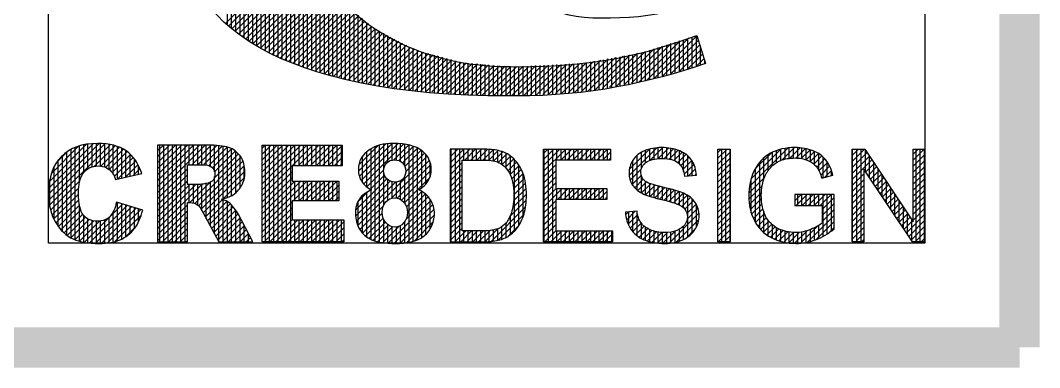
# Model space of a CAD drawing. Header units: millimetres. Extents: x 0 to 297, y 0 to 210.
# Drawn here: x 262.13 to 282.4, y 11.6 to 18.5 of the extents above; entities that cross this region are included whole.
import ezdxf

# ---------------------------------------------------------------- set-up
doc = ezdxf.new("R2010")
doc.units = ezdxf.units.MM
doc.header["$LTSCALE"] = 16.335
doc.layers.get('0').update_dxf_attribs({"linetype": 'CONTINUOUS'})

# ---------------------------------------------------------------- blocks, each defined once
blk = doc.blocks.new('CRE8_LOGO_BL0', base_point=(271.405, 22.752))
at = {"color": 7, "linetype": 'CONTINUOUS'}
for p, q in [((262.69, 14.074), (262.69, 31.431)), ((280.12, 31.431), (280.12, 14.074)), ((266.938, 16.019), (268.532, 16.019)), ((266.938, 14.097), (266.938, 16.019)), ((268.532, 16.019), (268.532, 15.609)), ((268.532, 16.019), (268.532, 15.609)), ((268.532, 16.019), (268.532, 15.609)), ((272.536, 14.097), (272.536, 15.939)), ((272.536, 15.939), (273.865, 15.939)), ((273.865, 15.939), (273.865, 15.723)), ((276.003, 14.097), (276.003, 15.939)), ((276.003, 15.939), (276.247, 15.939)), ((276.247, 15.939), (276.247, 14.097)), ((278.672, 14.097), (278.672, 15.939)), ((278.672, 15.939), (278.922, 15.939)), ((278.922, 15.939), (279.886, 14.494)), ((279.886, 14.494), (279.886, 15.939)), ((279.886, 15.939), (280.12, 15.939)), ((280.12, 15.939), (280.12, 14.097)), ((268.532, 15.609), (267.534, 15.609)), ((267.534, 15.609), (267.534, 15.305)), ((273.865, 15.723), (272.78, 15.723)), ((272.78, 15.723), (272.78, 15.157)), ((279.871, 14.097), (278.906, 15.543)), ((278.906, 15.543), (278.906, 14.097)), ((267.534, 15.305), (268.46, 15.305)), ((268.46, 15.305), (268.46, 14.912)), ((272.78, 15.157), (273.796, 15.157)), ((273.796, 15.157), (273.796, 14.94)), ((268.46, 14.912), (267.534, 14.912)), ((267.534, 14.912), (267.534, 14.532)), ((273.796, 14.94), (272.78, 14.94)), ((272.78, 14.94), (272.78, 14.314)), ((267.534, 14.532), (268.56, 14.532)), ((268.56, 14.532), (268.56, 14.097)), ((272.78, 14.314), (273.909, 14.314)), ((273.909, 14.314), (273.909, 14.097)), ((280.12, 14.074), (262.69, 14.074)), ((268.56, 14.097), (266.938, 14.097)), ((273.909, 14.097), (272.536, 14.097)), ((276.247, 14.097), (276.003, 14.097)), ((278.906, 14.097), (278.672, 14.097)), ((280.12, 14.097), (279.871, 14.097))]:
    blk.add_line(p, q, dxfattribs=at)
at = {"color": 5, "linetype": 'CONTINUOUS'}
for p, q in [((267.674, 17.61), (267.674, 23.522)), ((267.758, 17.577), (267.758, 23.563)), ((267.842, 17.544), (267.842, 23.604)), ((267.254, 17.777), (267.254, 23.316)), ((267.338, 17.744), (267.338, 23.357)), ((267.422, 17.71), (267.422, 23.398)), ((267.506, 17.677), (267.506, 23.439)), ((267.59, 17.644), (267.59, 23.481)), ((267.002, 17.902), (267.002, 23.153)), ((267.086, 17.851), (267.086, 23.212)), ((267.17, 17.81), (267.17, 23.271)), ((266.666, 18.107), (266.666, 22.918)), ((266.75, 18.056), (266.75, 22.977)), ((266.834, 18.005), (266.834, 23.036)), ((266.918, 17.954), (266.918, 23.094)), ((266.414, 18.27), (266.414, 22.72)), ((266.498, 18.21), (266.498, 22.801)), ((266.582, 18.159), (266.582, 22.86)), ((266.246, 18.427), (266.246, 22.551)), ((266.33, 18.348), (266.33, 22.636)), ((266.22, 18.452), (267.929, 20.161)), ((267.926, 17.51), (267.926, 20.166)), ((266.284, 18.397), (267.943, 20.056)), ((266.348, 18.342), (267.958, 19.952)), ((266.411, 18.287), (267.978, 19.853)), ((266.475, 18.232), (268.014, 19.771)), ((266.539, 18.177), (268.05, 19.688)), ((268.01, 17.478), (268.01, 19.783)), ((266.611, 18.13), (268.086, 19.605)), ((266.687, 18.088), (268.122, 19.522)), ((268.094, 17.458), (268.094, 19.58)), ((266.764, 18.045), (268.158, 19.439)), ((266.84, 18.003), (268.194, 19.357)), ((266.917, 17.96), (268.238, 19.282)), ((268.178, 17.438), (268.178, 19.377)), ((268.262, 17.417), (268.262, 19.257)), ((266.993, 17.918), (268.29, 19.215)), ((267.069, 17.875), (268.342, 19.148)), ((267.146, 17.833), (268.394, 19.081)), ((268.346, 17.397), (268.346, 19.143)), ((267.222, 17.79), (268.446, 19.014)), ((267.298, 17.748), (268.498, 18.948)), ((267.384, 17.714), (268.55, 18.881)), ((268.43, 17.377), (268.43, 19.029)), ((268.514, 17.357), (268.514, 18.915)), ((267.472, 17.684), (268.602, 18.814)), ((267.56, 17.653), (268.662, 18.755)), ((267.648, 17.622), (268.728, 18.702)), ((267.736, 17.591), (268.793, 18.649)), ((268.598, 17.336), (268.598, 18.82)), ((268.682, 17.316), (268.682, 18.747)), ((268.766, 17.296), (268.766, 18.674)), ((267.824, 17.56), (268.859, 18.596)), ((267.912, 17.529), (268.925, 18.542)), ((268, 17.498), (268.99, 18.489)), ((268.85, 17.275), (268.85, 18.601)), ((268.934, 17.255), (268.934, 18.528)), ((269.018, 17.235), (269.018, 18.455)), ((268.088, 17.468), (269.056, 18.436)), ((268.176, 17.437), (269.122, 18.383)), ((268.264, 17.406), (269.187, 18.329)), ((268.358, 17.381), (269.262, 18.285)), ((268.457, 17.362), (269.34, 18.245)), ((269.103, 17.215), (269.103, 18.386)), ((269.187, 17.203), (269.187, 18.338)), ((269.271, 17.192), (269.271, 18.291)), ((268.556, 17.342), (269.419, 18.205)), ((268.655, 17.322), (269.497, 18.164)), ((268.754, 17.302), (269.576, 18.124)), ((268.853, 17.282), (269.654, 18.083)), ((268.952, 17.262), (269.732, 18.043)), ((269.355, 17.182), (269.355, 18.243)), ((269.439, 17.172), (269.439, 18.195)), ((269.523, 17.162), (269.523, 18.147)), ((269.607, 17.151), (269.607, 18.1)), ((269.691, 17.141), (269.691, 18.052)), ((274.429, 17.273), (275.249, 18.093)), ((274.574, 17.299), (275.424, 18.149)), ((274.734, 17.34), (275.584, 18.19)), ((274.902, 17.39), (275.612, 18.1)), ((275.153, 17.466), (275.153, 18.062)), ((275.237, 17.491), (275.237, 18.088)), ((275.321, 17.515), (275.321, 18.114)), ((275.405, 17.539), (275.405, 18.14)), ((275.489, 17.563), (275.489, 18.166)), ((275.573, 17.588), (275.573, 18.196)), ((269.051, 17.242), (269.811, 18.003)), ((269.15, 17.223), (269.889, 17.962)), ((269.249, 17.203), (269.97, 17.924)), ((269.348, 17.183), (270.057, 17.892)), ((269.447, 17.163), (270.15, 17.867)), ((269.546, 17.143), (270.244, 17.841)), ((269.775, 17.131), (269.775, 18.006)), ((269.859, 17.121), (269.859, 17.972)), ((269.943, 17.11), (269.943, 17.939)), ((270.027, 17.1), (270.027, 17.905)), ((270.111, 17.09), (270.111, 17.871)), ((270.195, 17.08), (270.195, 17.848)), ((273.703, 17.141), (274.404, 17.843)), ((273.848, 17.168), (274.552, 17.872)), ((273.993, 17.194), (274.726, 17.927)), ((274.139, 17.22), (274.901, 17.982)), ((274.284, 17.247), (275.075, 18.038)), ((274.48, 17.276), (274.48, 17.855)), ((274.564, 17.297), (274.564, 17.881)), ((274.648, 17.321), (274.648, 17.907)), ((274.732, 17.345), (274.732, 17.933)), ((274.816, 17.37), (274.816, 17.959)), ((274.9, 17.394), (274.9, 17.985)), ((274.984, 17.418), (274.984, 18.011)), ((275.068, 17.442), (275.068, 18.036)), ((275.07, 17.439), (275.64, 18.009)), ((275.239, 17.489), (275.669, 17.919)), ((275.657, 17.612), (275.657, 17.957)), ((269.654, 17.133), (270.337, 17.816)), ((269.764, 17.124), (270.431, 17.791)), ((269.874, 17.115), (270.524, 17.765)), ((269.983, 17.105), (270.618, 17.74)), ((270.093, 17.096), (270.712, 17.715)), ((270.202, 17.087), (270.805, 17.689)), ((270.279, 17.07), (270.279, 17.827)), ((270.312, 17.077), (270.899, 17.664)), ((270.363, 17.059), (270.363, 17.805)), ((270.421, 17.068), (271.005, 17.651)), ((270.447, 17.049), (270.447, 17.784)), ((270.531, 17.041), (270.531, 17.762)), ((270.531, 17.059), (271.114, 17.642)), ((270.615, 17.038), (270.615, 17.74)), ((270.699, 17.036), (270.699, 17.719)), ((270.783, 17.033), (270.783, 17.697)), ((270.867, 17.03), (270.867, 17.676)), ((270.951, 17.027), (270.951, 17.654)), ((271.035, 17.024), (271.035, 17.645)), ((271.119, 17.021), (271.119, 17.638)), ((272.646, 17.035), (273.253, 17.642)), ((272.772, 17.042), (273.383, 17.653)), ((272.899, 17.05), (273.527, 17.679)), ((273.025, 17.057), (273.674, 17.706)), ((273.136, 17.061), (273.136, 17.637)), ((273.151, 17.065), (273.82, 17.733)), ((273.22, 17.065), (273.22, 17.641)), ((273.277, 17.072), (273.966, 17.761)), ((273.304, 17.073), (273.304, 17.646)), ((273.388, 17.087), (273.388, 17.656)), ((273.413, 17.089), (274.112, 17.788)), ((273.472, 17.102), (273.472, 17.671)), ((273.556, 17.116), (273.556, 17.686)), ((273.558, 17.115), (274.258, 17.815)), ((273.64, 17.131), (273.64, 17.701)), ((273.724, 17.145), (273.724, 17.716)), ((273.808, 17.16), (273.808, 17.731)), ((273.892, 17.174), (273.892, 17.746)), ((273.976, 17.189), (273.976, 17.761)), ((274.06, 17.203), (274.06, 17.775)), ((274.144, 17.218), (274.144, 17.79)), ((274.228, 17.232), (274.228, 17.805)), ((274.312, 17.247), (274.312, 17.82)), ((274.396, 17.262), (274.396, 17.835)), ((275.407, 17.538), (275.697, 17.828)), ((275.575, 17.587), (275.726, 17.738)), ((275.741, 17.636), (275.741, 17.689)), ((275.743, 17.637), (275.754, 17.647)), ((270.64, 17.05), (271.223, 17.632)), ((270.75, 17.04), (271.333, 17.623)), ((270.86, 17.031), (271.442, 17.614)), ((270.969, 17.022), (271.552, 17.604)), ((271.079, 17.013), (271.661, 17.595)), ((271.193, 17.008), (271.77, 17.585)), ((271.203, 17.018), (271.203, 17.632)), ((271.287, 17.016), (271.287, 17.625)), ((271.31, 17.006), (271.882, 17.578)), ((271.371, 17.013), (271.371, 17.618)), ((271.427, 17.004), (272.001, 17.578)), ((271.455, 17.01), (271.455, 17.611)), ((271.539, 17.007), (271.539, 17.604)), ((271.543, 17.002), (272.123, 17.581)), ((271.623, 17.004), (271.623, 17.597)), ((271.66, 17), (272.245, 17.584)), ((271.707, 17.001), (271.707, 17.59)), ((271.777, 16.998), (272.367, 17.588)), ((271.791, 16.998), (271.791, 17.583)), ((271.875, 16.996), (271.875, 17.578)), ((271.895, 16.996), (272.489, 17.591)), ((271.959, 16.996), (271.959, 17.577)), ((272.015, 16.998), (272.611, 17.594)), ((272.043, 16.999), (272.043, 17.581)), ((272.128, 17.004), (272.128, 17.585)), ((272.141, 17.005), (272.733, 17.597)), ((272.212, 17.009), (272.212, 17.589)), ((272.267, 17.013), (272.863, 17.608)), ((272.296, 17.013), (272.296, 17.594)), ((272.38, 17.018), (272.38, 17.598)), ((272.393, 17.02), (272.993, 17.62)), ((272.464, 17.023), (272.464, 17.602)), ((272.52, 17.027), (273.123, 17.631)), ((272.548, 17.028), (272.548, 17.607)), ((272.632, 17.032), (272.632, 17.611)), ((272.716, 17.037), (272.716, 17.615)), ((272.8, 17.042), (272.8, 17.62)), ((272.884, 17.047), (272.884, 17.624)), ((272.968, 17.051), (272.968, 17.628)), ((273.052, 17.056), (273.052, 17.633)), ((262.691, 15.042), (263.699, 16.05)), ((262.696, 15.166), (263.578, 16.048)), ((262.697, 14.929), (263.811, 16.043)), ((262.709, 15.297), (263.448, 16.036)), ((262.711, 14.825), (263.915, 16.028)), ((263.389, 15.468), (263.389, 16.024)), ((263.473, 15.548), (263.473, 16.038)), ((263.557, 15.588), (263.557, 16.046)), ((263.641, 15.603), (263.641, 16.051)), ((263.725, 15.602), (263.725, 16.049)), ((263.809, 15.583), (263.809, 16.043)), ((263.893, 15.535), (263.893, 16.033)), ((263.977, 15.439), (263.977, 16.016)), ((264.859, 15.071), (265.808, 16.019)), ((264.859, 15.19), (265.689, 16.019)), ((264.859, 15.308), (265.57, 16.019)), ((264.859, 15.427), (265.451, 16.019)), ((264.859, 15.546), (265.332, 16.019)), ((264.859, 15.665), (265.213, 16.019)), ((264.859, 15.784), (265.095, 16.019)), ((264.859, 15.903), (264.976, 16.019)), ((264.901, 14.097), (264.901, 16.019)), ((264.985, 14.097), (264.985, 16.019)), ((265.069, 14.097), (265.069, 16.019)), ((265.153, 14.097), (265.153, 16.019)), ((265.237, 14.097), (265.237, 16.019)), ((265.321, 14.097), (265.321, 16.019)), ((265.405, 14.097), (265.405, 16.019)), ((265.489, 15.631), (265.489, 16.019)), ((265.538, 15.631), (265.925, 16.018)), ((265.573, 15.631), (265.573, 16.019)), ((265.657, 15.631), (265.657, 16.019)), ((265.741, 15.63), (265.741, 16.019)), ((265.825, 15.623), (265.825, 16.019)), ((265.909, 15.599), (265.909, 16.018)), ((265.993, 15.488), (265.993, 16.015)), ((266.938, 15.129), (267.828, 16.019)), ((266.938, 15.248), (267.709, 16.019)), ((266.938, 15.367), (267.59, 16.019)), ((266.938, 15.486), (267.471, 16.019)), ((266.938, 15.605), (267.352, 16.019)), ((266.938, 15.724), (267.234, 16.019)), ((266.938, 15.842), (267.115, 16.019)), ((266.938, 15.961), (266.996, 16.019)), ((267.002, 14.097), (267.002, 16.019)), ((267.086, 14.097), (267.086, 16.019)), ((267.17, 14.097), (267.17, 16.019)), ((267.254, 14.097), (267.254, 16.019)), ((267.338, 14.097), (267.338, 16.019)), ((267.422, 14.097), (267.422, 16.019)), ((267.506, 14.097), (267.506, 16.019)), ((267.536, 15.609), (267.947, 16.019)), ((267.59, 15.609), (267.59, 16.019)), ((267.655, 15.609), (268.065, 16.019)), ((267.674, 15.609), (267.674, 16.019)), ((267.758, 15.609), (267.758, 16.019)), ((267.773, 15.609), (268.184, 16.019)), ((267.842, 15.609), (267.842, 16.019)), ((267.892, 15.609), (268.303, 16.019)), ((267.926, 15.609), (267.926, 16.019)), ((268.01, 15.609), (268.01, 16.019)), ((268.011, 15.609), (268.422, 16.019)), ((268.094, 15.609), (268.094, 16.019)), ((268.178, 15.609), (268.178, 16.019)), ((268.262, 15.609), (268.262, 16.019)), ((268.346, 15.609), (268.346, 16.019)), ((268.43, 15.609), (268.43, 16.019)), ((268.514, 15.609), (268.514, 16.019)), ((268.855, 15.502), (269.393, 16.04)), ((268.874, 15.402), (269.523, 16.051)), ((268.908, 15.317), (269.639, 16.048)), ((268.959, 15.249), (269.749, 16.039)), ((269.271, 14.094), (269.271, 16.018)), ((269.355, 15.519), (269.355, 16.035)), ((269.439, 15.686), (269.439, 16.047)), ((269.523, 15.721), (269.523, 16.051)), ((269.554, 15.725), (269.849, 16.02)), ((269.607, 15.724), (269.607, 16.05)), ((269.691, 15.696), (269.691, 16.044)), ((269.775, 15.599), (269.775, 16.035)), ((269.859, 14.091), (269.859, 16.019)), ((262.744, 15.451), (263.295, 16.003)), ((262.848, 15.674), (263.071, 15.897)), ((262.968, 14.307), (262.968, 15.818)), ((263.052, 14.234), (263.052, 15.886)), ((263.137, 14.18), (263.137, 15.936)), ((263.221, 14.141), (263.221, 15.974)), ((263.305, 15.273), (263.305, 16.004)), ((263.604, 15.599), (264.013, 16.007)), ((263.727, 15.602), (264.101, 15.976)), ((263.821, 15.578), (264.18, 15.937)), ((263.895, 15.533), (264.253, 15.89)), ((263.955, 15.474), (264.317, 15.836)), ((264.061, 15.347), (264.061, 15.99)), ((264.145, 15.366), (264.145, 15.957)), ((264.229, 15.384), (264.229, 15.909)), ((264.313, 15.403), (264.313, 15.839)), ((265.657, 15.631), (266.036, 16.01)), ((265.774, 15.629), (266.144, 16)), ((265.876, 15.612), (266.242, 15.978)), ((265.951, 15.569), (266.328, 15.946)), ((265.984, 15.363), (266.466, 15.846)), ((265.993, 15.491), (266.402, 15.901)), ((266.077, 14.098), (266.077, 16.007)), ((266.162, 14.955), (266.162, 15.997)), ((266.246, 14.979), (266.246, 15.978)), ((266.33, 15.017), (266.33, 15.946)), ((266.414, 15.078), (266.414, 15.896)), ((268.13, 15.609), (268.532, 16.011)), ((268.249, 15.609), (268.532, 15.892)), ((268.862, 15.627), (269.242, 16.008)), ((269.018, 15.193), (269.018, 15.887)), ((269.103, 15.136), (269.103, 15.947)), ((269.187, 14.115), (269.187, 15.99)), ((269.659, 15.711), (269.943, 15.995)), ((269.731, 15.665), (270.028, 15.962)), ((269.777, 15.592), (270.101, 15.916)), ((269.792, 15.488), (270.164, 15.86)), ((269.943, 14.109), (269.943, 15.996)), ((270.027, 14.139), (270.027, 15.962)), ((270.111, 15.172), (270.111, 15.91)), ((270.195, 15.252), (270.195, 15.828)), ((270.675, 15.548), (271.066, 15.939)), ((270.675, 15.667), (270.947, 15.939)), ((270.675, 15.786), (270.828, 15.939)), ((270.675, 15.904), (270.709, 15.939)), ((270.699, 14.097), (270.699, 15.939)), ((270.783, 14.097), (270.783, 15.939)), ((270.867, 14.097), (270.867, 15.939)), ((270.951, 15.723), (270.951, 15.939)), ((270.968, 15.723), (271.184, 15.939)), ((271.035, 15.723), (271.035, 15.939)), ((271.087, 15.723), (271.303, 15.939)), ((271.119, 15.723), (271.119, 15.939)), ((271.203, 15.723), (271.203, 15.939)), ((271.206, 15.723), (271.418, 15.935)), ((271.287, 15.723), (271.287, 15.939)), ((271.324, 15.722), (271.53, 15.928)), ((271.371, 15.72), (271.371, 15.937)), ((271.438, 15.717), (271.633, 15.912)), ((271.455, 15.716), (271.455, 15.933)), ((271.539, 15.705), (271.539, 15.927)), ((271.544, 15.705), (271.724, 15.884)), ((271.623, 15.682), (271.623, 15.914)), ((271.635, 15.676), (271.806, 15.848)), ((271.707, 15.634), (271.707, 15.891)), ((271.791, 15.555), (271.791, 15.854)), ((272.536, 15.499), (272.976, 15.939)), ((272.536, 15.617), (272.857, 15.939)), ((272.536, 15.736), (272.738, 15.939)), ((272.536, 15.855), (272.619, 15.939)), ((272.548, 14.097), (272.548, 15.939)), ((272.632, 14.097), (272.632, 15.939)), ((272.716, 14.097), (272.716, 15.939)), ((272.8, 15.723), (272.8, 15.939)), ((272.878, 15.723), (273.095, 15.939)), ((272.884, 15.723), (272.884, 15.939)), ((272.968, 15.723), (272.968, 15.939)), ((272.997, 15.723), (273.214, 15.939)), ((273.052, 15.723), (273.052, 15.939)), ((273.116, 15.723), (273.332, 15.939)), ((273.136, 15.723), (273.136, 15.939)), ((273.22, 15.723), (273.22, 15.939)), ((273.235, 15.723), (273.451, 15.939)), ((273.304, 15.723), (273.304, 15.939)), ((273.354, 15.723), (273.57, 15.939)), ((273.388, 15.723), (273.388, 15.939)), ((273.472, 15.723), (273.472, 15.939)), ((273.473, 15.723), (273.689, 15.939)), ((273.556, 15.723), (273.556, 15.939)), ((273.591, 15.723), (273.808, 15.939)), ((273.64, 15.723), (273.64, 15.939)), ((273.71, 15.723), (273.865, 15.878)), ((273.724, 15.723), (273.724, 15.939)), ((273.808, 15.723), (273.808, 15.939)), ((274.238, 15.418), (274.785, 15.965)), ((274.243, 15.543), (274.639, 15.939)), ((274.351, 15.769), (274.401, 15.819)), ((274.396, 15.129), (274.396, 15.815)), ((274.48, 15.55), (274.48, 15.874)), ((274.564, 15.669), (274.564, 15.915)), ((274.648, 15.717), (274.648, 15.942)), ((274.658, 15.72), (274.908, 15.97)), ((274.732, 15.74), (274.732, 15.957)), ((274.807, 15.75), (275.019, 15.961)), ((274.816, 15.752), (274.816, 15.968)), ((274.9, 15.755), (274.9, 15.97)), ((274.93, 15.754), (275.121, 15.945)), ((274.984, 15.749), (274.984, 15.966)), ((275.036, 15.741), (275.211, 15.916)), ((275.068, 15.735), (275.068, 15.953)), ((275.128, 15.714), (275.293, 15.879)), ((275.153, 15.704), (275.153, 15.936)), ((275.204, 15.671), (275.366, 15.833)), ((275.237, 15.644), (275.237, 15.908)), ((275.321, 15.494), (275.321, 15.864)), ((276.003, 15.757), (276.184, 15.939)), ((276.003, 15.876), (276.066, 15.939)), ((276.003, 15.638), (276.247, 15.882)), ((276.077, 14.097), (276.077, 15.939)), ((276.161, 14.097), (276.161, 15.939)), ((276.245, 14.097), (276.245, 15.939)), ((276.629, 15.195), (277.394, 15.96)), ((276.664, 15.349), (277.248, 15.933)), ((276.748, 15.552), (277.058, 15.862)), ((277.001, 15.513), (277.001, 15.827)), ((277.085, 15.609), (277.085, 15.874)), ((277.169, 15.671), (277.169, 15.911)), ((277.253, 15.715), (277.253, 15.935)), ((277.274, 15.721), (277.523, 15.97)), ((277.337, 15.741), (277.337, 15.953)), ((277.421, 15.755), (277.421, 15.964)), ((277.427, 15.755), (277.637, 15.966)), ((277.505, 15.763), (277.505, 15.97)), ((277.554, 15.763), (277.741, 15.95)), ((277.589, 15.761), (277.589, 15.968)), ((277.661, 15.751), (277.835, 15.925)), ((277.673, 15.75), (277.673, 15.961)), ((277.754, 15.726), (277.922, 15.894)), ((277.757, 15.725), (277.757, 15.947)), ((277.837, 15.691), (278, 15.853)), ((277.841, 15.688), (277.841, 15.923)), ((277.925, 15.627), (277.925, 15.892)), ((278.009, 15.513), (278.009, 15.847)), ((278.672, 15.694), (278.918, 15.939)), ((278.672, 15.812), (278.799, 15.939)), ((278.672, 15.931), (278.68, 15.939)), ((278.672, 15.575), (278.968, 15.87)), ((278.682, 14.097), (278.682, 15.939)), ((278.766, 14.097), (278.766, 15.939)), ((278.85, 14.097), (278.85, 15.939)), ((278.934, 15.501), (278.934, 15.921)), ((279.886, 15.719), (280.106, 15.939)), ((279.886, 15.838), (279.987, 15.939)), ((279.886, 15.6), (280.12, 15.835)), ((279.942, 14.097), (279.942, 15.939)), ((280.026, 14.097), (280.026, 15.939)), ((280.11, 14.097), (280.11, 15.939)), ((262.884, 14.404), (262.884, 15.726)), ((263.998, 15.398), (264.373, 15.773)), ((264.067, 15.348), (264.424, 15.705)), ((264.22, 15.382), (264.468, 15.63)), ((264.397, 15.421), (264.397, 15.744)), ((264.481, 15.44), (264.481, 15.609)), ((265.597, 14.859), (266.517, 15.778)), ((265.671, 14.813), (266.557, 15.7)), ((266.498, 15.166), (266.498, 15.807)), ((266.582, 15.364), (266.582, 15.616)), ((268.368, 15.609), (268.532, 15.773)), ((268.486, 15.609), (268.532, 15.654)), ((268.843, 14.42), (270.219, 15.797)), ((268.934, 15.275), (268.934, 15.797)), ((269.501, 14.959), (270.263, 15.722)), ((269.625, 14.965), (270.292, 15.632)), ((270.279, 15.403), (270.279, 15.676)), ((270.675, 15.429), (270.919, 15.674)), ((271.71, 15.632), (271.877, 15.8)), ((271.772, 15.576), (271.942, 15.746)), ((271.826, 15.511), (271.999, 15.684)), ((271.869, 15.435), (272.047, 15.613)), ((271.875, 15.423), (271.875, 15.801)), ((271.959, 14.316), (271.959, 15.728)), ((272.043, 14.426), (272.043, 15.62)), ((272.536, 15.38), (272.78, 15.625)), ((273.829, 15.723), (273.865, 15.759)), ((274.312, 15.217), (274.312, 15.72)), ((275.264, 15.612), (275.429, 15.778)), ((275.307, 15.537), (275.483, 15.712)), ((275.334, 15.445), (275.524, 15.635)), ((275.405, 15.408), (275.405, 15.802)), ((275.489, 15.414), (275.489, 15.702)), ((276.003, 15.519), (276.247, 15.763)), ((276.003, 15.4), (276.247, 15.645)), ((276.833, 14.361), (276.833, 15.677)), ((276.917, 15.34), (276.917, 15.764)), ((277.909, 15.643), (278.07, 15.805)), ((277.967, 15.583), (278.13, 15.745)), ((278.012, 15.509), (278.18, 15.677)), ((278.094, 15.371), (278.094, 15.783)), ((278.178, 15.394), (278.178, 15.681)), ((278.672, 15.456), (279.015, 15.799)), ((278.672, 15.337), (279.063, 15.728)), ((278.942, 15.488), (279.111, 15.657)), ((279.018, 15.375), (279.018, 15.796)), ((279.102, 15.249), (279.102, 15.67)), ((279.886, 15.482), (280.12, 15.716)), ((262.8, 14.542), (262.8, 15.593)), ((264.372, 15.416), (264.506, 15.55)), ((264.525, 15.449), (264.54, 15.465)), ((264.859, 14.952), (265.455, 15.548)), ((264.859, 14.833), (265.455, 15.429)), ((265.723, 14.746), (266.582, 15.605)), ((265.767, 14.672), (266.594, 15.499)), ((266.938, 15.011), (267.534, 15.607)), ((266.938, 14.892), (267.534, 15.488)), ((269.02, 15.192), (269.355, 15.527)), ((269.09, 15.143), (269.369, 15.421)), ((269.355, 14.825), (269.355, 15.492)), ((269.707, 14.928), (270.301, 15.522)), ((269.775, 14.861), (269.775, 15.408)), ((270.675, 15.31), (270.919, 15.555)), ((270.675, 15.191), (270.919, 15.436)), ((271.902, 15.349), (272.09, 15.537)), ((271.925, 15.253), (272.126, 15.454)), ((272.128, 14.602), (272.128, 15.449)), ((272.536, 15.261), (272.78, 15.506)), ((274.258, 15.32), (274.478, 15.539)), ((274.296, 15.239), (274.476, 15.419)), ((274.48, 15.071), (274.48, 15.406)), ((275.417, 15.409), (275.554, 15.546)), ((275.545, 15.418), (275.571, 15.444)), ((275.573, 15.42), (275.573, 15.429)), ((276.003, 15.282), (276.247, 15.526)), ((276.003, 15.163), (276.247, 15.407)), ((276.749, 14.483), (276.749, 15.553)), ((278.046, 15.424), (278.223, 15.601)), ((278.119, 15.378), (278.259, 15.518)), ((278.262, 15.418), (278.262, 15.511)), ((278.284, 15.424), (278.287, 15.427)), ((278.672, 15.218), (278.906, 15.452)), ((278.99, 15.417), (279.158, 15.585)), ((279.037, 15.346), (279.206, 15.514)), ((279.085, 15.274), (279.253, 15.443)), ((279.186, 15.123), (279.186, 15.544)), ((279.27, 14.998), (279.27, 15.418)), ((279.886, 15.363), (280.12, 15.597)), ((279.886, 15.244), (280.12, 15.478)), ((262.716, 14.796), (262.716, 15.336)), ((262.731, 14.725), (263.314, 15.308)), ((264.859, 14.714), (265.455, 15.31)), ((264.859, 14.358), (265.744, 15.243)), ((264.859, 14.477), (265.622, 15.24)), ((264.859, 14.595), (265.503, 15.24)), ((265.489, 14.877), (265.489, 15.24)), ((265.497, 14.877), (265.895, 15.275)), ((265.573, 14.867), (265.573, 15.24)), ((265.657, 14.828), (265.657, 15.24)), ((265.741, 14.716), (265.741, 15.242)), ((265.825, 14.564), (265.825, 15.258)), ((265.909, 14.409), (265.909, 15.282)), ((265.993, 14.254), (265.993, 15.394)), ((266.171, 14.957), (266.581, 15.367)), ((266.938, 14.773), (267.534, 15.369)), ((266.938, 14.416), (267.827, 15.305)), ((266.938, 14.535), (267.708, 15.305)), ((266.938, 14.654), (267.589, 15.305)), ((267.553, 14.912), (267.945, 15.305)), ((267.59, 14.912), (267.59, 15.305)), ((267.671, 14.912), (268.064, 15.305)), ((267.674, 14.912), (267.674, 15.305)), ((267.758, 14.912), (267.758, 15.305)), ((267.79, 14.912), (268.183, 15.305)), ((267.842, 14.912), (267.842, 15.305)), ((267.909, 14.912), (268.302, 15.305)), ((267.926, 14.912), (267.926, 15.305)), ((268.01, 14.912), (268.01, 15.305)), ((268.028, 14.912), (268.421, 15.305)), ((268.094, 14.912), (268.094, 15.305)), ((268.147, 14.912), (268.46, 15.226)), ((268.178, 14.912), (268.178, 15.305)), ((268.262, 14.912), (268.262, 15.305)), ((268.346, 14.912), (268.346, 15.305)), ((268.43, 14.912), (268.43, 15.305)), ((268.796, 14.611), (269.487, 15.302)), ((268.798, 14.732), (269.415, 15.349)), ((268.814, 14.51), (269.589, 15.285)), ((269.439, 14.926), (269.439, 15.328)), ((269.523, 14.964), (269.523, 15.292)), ((269.607, 14.968), (269.607, 15.287)), ((269.691, 14.939), (269.691, 15.313)), ((269.768, 14.87), (270.267, 15.369)), ((270.675, 15.073), (270.919, 15.317)), ((271.939, 15.148), (272.153, 15.362)), ((271.944, 15.034), (272.174, 15.264)), ((272.536, 15.142), (272.78, 15.387)), ((272.536, 15.023), (272.78, 15.268)), ((274.348, 15.172), (274.518, 15.342)), ((274.412, 15.117), (274.583, 15.288)), ((274.483, 15.069), (274.666, 15.252)), ((274.564, 15.032), (274.564, 15.299)), ((274.565, 15.032), (274.756, 15.224)), ((274.648, 15.003), (274.648, 15.259)), ((274.732, 14.978), (274.732, 15.231)), ((274.816, 14.955), (274.816, 15.207)), ((276.003, 15.044), (276.247, 15.288)), ((276.616, 15.063), (276.929, 15.376)), ((276.616, 14.945), (276.884, 15.212)), ((276.665, 14.673), (276.665, 15.353)), ((278.672, 15.099), (278.906, 15.333)), ((278.672, 14.981), (278.906, 15.214)), ((279.133, 15.203), (279.301, 15.371)), ((279.18, 15.132), (279.348, 15.3)), ((279.228, 15.061), (279.396, 15.229)), ((279.354, 14.872), (279.354, 15.292)), ((279.886, 15.125), (280.12, 15.359)), ((279.886, 15.006), (280.12, 15.24)), ((262.76, 14.635), (263.293, 15.168)), ((262.796, 14.552), (263.287, 15.044)), ((266.408, 15.075), (266.494, 15.161)), ((268.266, 14.912), (268.46, 15.107)), ((268.847, 14.899), (269.042, 15.094)), ((268.934, 14.272), (268.934, 15.02)), ((269.018, 14.196), (269.018, 15.082)), ((269.103, 14.146), (269.103, 15.124)), ((269.81, 14.793), (270.114, 15.097)), ((269.828, 14.692), (270.183, 15.047)), ((270.111, 14.183), (270.111, 15.098)), ((270.195, 14.248), (270.195, 15.037)), ((270.675, 14.954), (270.919, 15.198)), ((270.675, 14.835), (270.919, 15.08)), ((271.919, 14.772), (272.194, 15.047)), ((271.938, 14.91), (272.189, 15.16)), ((272.536, 14.786), (272.907, 15.157)), ((272.536, 14.904), (272.788, 15.157)), ((272.8, 14.94), (272.8, 15.157)), ((272.809, 14.94), (273.025, 15.157)), ((272.884, 14.94), (272.884, 15.157)), ((272.928, 14.94), (273.144, 15.157)), ((272.968, 14.94), (272.968, 15.157)), ((273.047, 14.94), (273.263, 15.157)), ((273.052, 14.94), (273.052, 15.157)), ((273.136, 14.94), (273.136, 15.157)), ((273.166, 14.94), (273.382, 15.157)), ((273.22, 14.94), (273.22, 15.157)), ((273.285, 14.94), (273.501, 15.157)), ((273.304, 14.94), (273.304, 15.157)), ((273.388, 14.94), (273.388, 15.157)), ((273.403, 14.94), (273.62, 15.157)), ((273.472, 14.94), (273.472, 15.157)), ((273.522, 14.94), (273.738, 15.157)), ((273.556, 14.94), (273.556, 15.157)), ((273.64, 14.94), (273.64, 15.157)), ((273.641, 14.94), (273.796, 15.095)), ((273.724, 14.94), (273.724, 15.157)), ((274.653, 15.002), (274.85, 15.199)), ((274.745, 14.974), (274.945, 15.175)), ((274.838, 14.949), (275.04, 15.151)), ((274.9, 14.934), (274.9, 15.185)), ((274.933, 14.925), (275.134, 15.126)), ((274.984, 14.912), (274.984, 15.166)), ((275.028, 14.901), (275.226, 15.099)), ((275.068, 14.89), (275.068, 15.143)), ((275.12, 14.874), (275.313, 15.067)), ((275.153, 14.864), (275.153, 15.121)), ((275.208, 14.844), (275.39, 15.026)), ((275.237, 14.829), (275.237, 15.095)), ((275.321, 14.77), (275.321, 15.063)), ((275.405, 14.197), (275.405, 15.017)), ((276.003, 14.925), (276.247, 15.169)), ((276.003, 14.806), (276.247, 15.05)), ((276.628, 14.838), (276.867, 15.076)), ((277.535, 14.913), (277.659, 15.037)), ((277.535, 15.032), (277.54, 15.037)), ((277.561, 14.82), (277.778, 15.037)), ((277.589, 14.82), (277.589, 15.037)), ((277.673, 14.82), (277.673, 15.037)), ((277.68, 14.82), (277.896, 15.037)), ((277.757, 14.82), (277.757, 15.037)), ((277.799, 14.82), (278.015, 15.037)), ((277.841, 14.82), (277.841, 15.037)), ((277.918, 14.82), (278.134, 15.037)), ((277.925, 14.82), (277.925, 15.037)), ((278.009, 14.82), (278.009, 15.037)), ((278.037, 14.82), (278.253, 15.037)), ((278.094, 14.207), (278.094, 15.037)), ((278.178, 14.259), (278.178, 15.037)), ((278.262, 14.314), (278.262, 15.037)), ((278.672, 14.862), (278.906, 15.095)), ((279.275, 14.989), (279.444, 15.158)), ((279.323, 14.918), (279.491, 15.086)), ((279.37, 14.847), (279.539, 15.015)), ((279.438, 14.746), (279.438, 15.166)), ((279.522, 14.62), (279.522, 15.04)), ((279.886, 14.887), (280.12, 15.122)), ((279.886, 14.769), (280.12, 15.003)), ((262.836, 14.474), (263.292, 14.93)), ((262.885, 14.404), (263.307, 14.826)), ((263.305, 14.11), (263.305, 14.842)), ((263.403, 14.09), (264.161, 14.848)), ((263.507, 14.076), (264.252, 14.82)), ((264.029, 14.835), (264.07, 14.876)), ((264.061, 14.12), (264.061, 14.878)), ((264.145, 14.155), (264.145, 14.853)), ((264.229, 14.202), (264.229, 14.827)), ((264.313, 14.269), (264.313, 14.802)), ((264.859, 14.239), (265.455, 14.835)), ((265.809, 14.595), (266.151, 14.937)), ((265.851, 14.518), (266.234, 14.9)), ((265.892, 14.44), (266.305, 14.853)), ((266.162, 14.097), (266.162, 14.933)), ((266.246, 14.097), (266.246, 14.895)), ((266.33, 14.097), (266.33, 14.829)), ((266.938, 14.298), (267.534, 14.894)), ((268.384, 14.912), (268.46, 14.988)), ((268.85, 14.404), (268.85, 14.907)), ((268.883, 14.341), (269.347, 14.806)), ((269.445, 14.072), (270.294, 14.921)), ((269.558, 14.066), (270.333, 14.841)), ((269.8, 14.546), (270.243, 14.989)), ((270.279, 14.355), (270.279, 14.944)), ((270.675, 14.716), (270.919, 14.961)), ((270.675, 14.597), (270.919, 14.842)), ((271.865, 14.6), (272.189, 14.923)), ((272.536, 14.667), (272.78, 14.912)), ((273.76, 14.94), (273.796, 14.976)), ((275.284, 14.801), (275.459, 14.976)), ((275.346, 14.744), (275.519, 14.917)), ((275.384, 14.663), (275.568, 14.848)), ((275.489, 14.27), (275.489, 14.952)), ((275.573, 14.394), (275.573, 14.84)), ((276.003, 14.687), (276.247, 14.932)), ((276.003, 14.569), (276.247, 14.813)), ((276.648, 14.739), (276.868, 14.959)), ((276.673, 14.645), (276.877, 14.849)), ((278.077, 14.742), (278.315, 14.98)), ((278.077, 14.623), (278.315, 14.861)), ((278.672, 14.743), (278.906, 14.977)), ((278.672, 14.624), (278.906, 14.858)), ((279.418, 14.776), (279.586, 14.944)), ((279.466, 14.704), (279.634, 14.873)), ((279.513, 14.633), (279.681, 14.801)), ((279.606, 14.494), (279.606, 14.914)), ((279.886, 14.65), (280.12, 14.884)), ((262.94, 14.34), (263.332, 14.732)), ((262.998, 14.279), (263.37, 14.651)), ((263.389, 14.093), (263.389, 14.624)), ((263.618, 14.068), (264.343, 14.793)), ((263.736, 14.067), (264.435, 14.765)), ((263.864, 14.076), (264.526, 14.738)), ((263.977, 14.095), (263.977, 14.698)), ((264.01, 14.103), (264.532, 14.625)), ((264.397, 14.361), (264.397, 14.777)), ((264.481, 14.502), (264.481, 14.751)), ((264.859, 14.12), (265.455, 14.716)), ((264.955, 14.097), (265.455, 14.597)), ((265.934, 14.363), (266.362, 14.792)), ((265.976, 14.286), (266.414, 14.724)), ((266.018, 14.209), (266.461, 14.653)), ((266.414, 14.097), (266.414, 14.727)), ((266.938, 14.179), (267.534, 14.775)), ((266.975, 14.097), (267.534, 14.656)), ((268.934, 14.273), (269.326, 14.666)), ((269.68, 14.069), (270.357, 14.746)), ((269.814, 14.084), (270.364, 14.634)), ((270.363, 14.613), (270.363, 14.692)), ((270.675, 14.478), (270.919, 14.723)), ((270.675, 14.36), (270.919, 14.604)), ((271.49, 14.105), (272.176, 14.792)), ((271.632, 14.129), (272.139, 14.636)), ((271.875, 14.239), (271.875, 14.627)), ((272.536, 14.548), (272.78, 14.793)), ((272.536, 14.429), (272.78, 14.674)), ((274.171, 14.638), (274.227, 14.695)), ((274.189, 14.537), (274.357, 14.706)), ((274.219, 14.448), (274.408, 14.638)), ((274.228, 14.429), (274.228, 14.695)), ((274.312, 14.3), (274.312, 14.702)), ((274.396, 14.219), (274.396, 14.699)), ((275.03, 14.071), (275.625, 14.666)), ((275.39, 14.551), (275.604, 14.765)), ((276.003, 14.45), (276.247, 14.694)), ((276.707, 14.56), (276.898, 14.752)), ((276.749, 14.483), (276.929, 14.663)), ((276.917, 14.282), (276.917, 14.691)), ((277.786, 14.094), (278.315, 14.623)), ((278.077, 14.504), (278.315, 14.742)), ((278.672, 14.505), (278.906, 14.739)), ((278.672, 14.386), (278.906, 14.62)), ((279.561, 14.562), (279.729, 14.73)), ((279.608, 14.491), (279.776, 14.659)), ((279.69, 14.368), (279.69, 14.788)), ((279.751, 14.277), (280.12, 14.646)), ((279.774, 14.242), (279.774, 14.662)), ((279.886, 14.531), (280.12, 14.765)), ((263.063, 14.225), (263.426, 14.589)), ((263.136, 14.18), (263.499, 14.543)), ((263.217, 14.142), (263.592, 14.517)), ((263.304, 14.11), (263.709, 14.515)), ((263.473, 14.078), (263.473, 14.557)), ((263.557, 14.072), (263.557, 14.524)), ((263.641, 14.065), (263.641, 14.511)), ((263.725, 14.067), (263.725, 14.517)), ((263.809, 14.071), (263.809, 14.537)), ((263.893, 14.08), (263.893, 14.584)), ((265.074, 14.097), (265.455, 14.479)), ((266.059, 14.132), (266.502, 14.575)), ((266.143, 14.097), (266.542, 14.496)), ((266.262, 14.097), (266.583, 14.418)), ((266.498, 14.097), (266.498, 14.583)), ((266.582, 14.097), (266.582, 14.421)), ((267.094, 14.097), (267.534, 14.537)), ((267.213, 14.097), (267.648, 14.532)), ((267.332, 14.097), (267.767, 14.532)), ((267.45, 14.097), (267.885, 14.532)), ((267.569, 14.097), (268.004, 14.532)), ((267.59, 14.097), (267.59, 14.532)), ((267.674, 14.097), (267.674, 14.532)), ((267.688, 14.097), (268.123, 14.532)), ((267.758, 14.097), (267.758, 14.532)), ((267.807, 14.097), (268.242, 14.532)), ((267.842, 14.097), (267.842, 14.532)), ((267.926, 14.097), (268.361, 14.532)), ((267.926, 14.097), (267.926, 14.532)), ((268.01, 14.097), (268.01, 14.532)), ((268.045, 14.097), (268.48, 14.532)), ((268.094, 14.097), (268.094, 14.532)), ((268.163, 14.097), (268.56, 14.494)), ((268.178, 14.097), (268.178, 14.532)), ((268.262, 14.097), (268.262, 14.532)), ((268.346, 14.097), (268.346, 14.532)), ((268.43, 14.097), (268.43, 14.532)), ((268.514, 14.097), (268.514, 14.532)), ((268.996, 14.216), (269.345, 14.566)), ((269.066, 14.168), (269.389, 14.491)), ((269.146, 14.129), (269.45, 14.433)), ((269.235, 14.099), (269.533, 14.397)), ((269.337, 14.082), (269.666, 14.411)), ((269.355, 14.079), (269.355, 14.544)), ((269.439, 14.072), (269.439, 14.441)), ((269.523, 14.067), (269.523, 14.4)), ((269.607, 14.066), (269.607, 14.394)), ((269.691, 14.069), (269.691, 14.424)), ((269.775, 14.078), (269.775, 14.502)), ((269.967, 14.118), (270.341, 14.493)), ((270.675, 14.241), (270.919, 14.485)), ((271.707, 14.153), (271.707, 14.4)), ((271.791, 14.188), (271.791, 14.48)), ((271.832, 14.21), (272.035, 14.413)), ((272.536, 14.31), (272.78, 14.555)), ((272.536, 14.191), (272.78, 14.436)), ((274.26, 14.371), (274.436, 14.547)), ((274.311, 14.303), (274.479, 14.471)), ((274.368, 14.241), (274.537, 14.41)), ((274.48, 14.166), (274.48, 14.47)), ((275.171, 14.094), (275.621, 14.543)), ((275.321, 14.148), (275.321, 14.416)), ((276.003, 14.331), (276.247, 14.575)), ((276.003, 14.212), (276.247, 14.456)), ((276.794, 14.41), (276.967, 14.583)), ((276.848, 14.345), (277.014, 14.511)), ((276.91, 14.288), (277.072, 14.45)), ((276.976, 14.235), (277.14, 14.399)), ((277.001, 14.219), (277.001, 14.528)), ((277.085, 14.171), (277.085, 14.437)), ((277.646, 14.073), (277.983, 14.41)), ((277.953, 14.143), (278.315, 14.504)), ((278.009, 14.168), (278.009, 14.426)), ((278.672, 14.268), (278.906, 14.501)), ((279.656, 14.419), (279.824, 14.587)), ((279.703, 14.348), (279.872, 14.516)), ((279.799, 14.205), (280.12, 14.527)), ((279.846, 14.134), (280.12, 14.409)), ((279.858, 14.116), (279.858, 14.536)), ((264.226, 14.201), (264.414, 14.388)), ((265.193, 14.097), (265.455, 14.36)), ((265.311, 14.097), (265.455, 14.241)), ((266.381, 14.097), (266.624, 14.34)), ((266.5, 14.097), (266.664, 14.262)), ((266.666, 14.097), (266.666, 14.259)), ((268.282, 14.097), (268.56, 14.375)), ((268.401, 14.097), (268.56, 14.257)), ((270.675, 14.122), (270.919, 14.367)), ((270.769, 14.097), (270.986, 14.314)), ((270.888, 14.097), (271.104, 14.314)), ((270.951, 14.097), (270.951, 14.314)), ((271.007, 14.097), (271.223, 14.314)), ((271.035, 14.097), (271.035, 14.314)), ((271.119, 14.097), (271.119, 14.314)), ((271.125, 14.097), (271.343, 14.315)), ((271.203, 14.097), (271.203, 14.314)), ((271.244, 14.097), (271.471, 14.324)), ((271.287, 14.097), (271.287, 14.314)), ((271.364, 14.098), (271.624, 14.358)), ((271.371, 14.099), (271.371, 14.316)), ((271.455, 14.103), (271.455, 14.322)), ((271.539, 14.113), (271.539, 14.334)), ((271.623, 14.127), (271.623, 14.358)), ((272.56, 14.097), (272.78, 14.317)), ((272.679, 14.097), (272.896, 14.314)), ((272.798, 14.097), (273.015, 14.314)), ((272.8, 14.097), (272.8, 14.314)), ((272.884, 14.097), (272.884, 14.314)), ((272.917, 14.097), (273.134, 14.314)), ((272.968, 14.097), (272.968, 14.314)), ((273.036, 14.097), (273.252, 14.314)), ((273.052, 14.097), (273.052, 14.314)), ((273.136, 14.097), (273.136, 14.314)), ((273.154, 14.097), (273.371, 14.314)), ((273.22, 14.097), (273.22, 14.314)), ((273.273, 14.097), (273.49, 14.314)), ((273.304, 14.097), (273.304, 14.314)), ((273.388, 14.097), (273.388, 14.314)), ((273.392, 14.097), (273.609, 14.314)), ((273.472, 14.097), (273.472, 14.314)), ((273.511, 14.097), (273.728, 14.314)), ((273.556, 14.097), (273.556, 14.314)), ((273.63, 14.097), (273.847, 14.314)), ((273.64, 14.097), (273.64, 14.314)), ((273.724, 14.097), (273.724, 14.314)), ((273.749, 14.097), (273.909, 14.258)), ((273.808, 14.097), (273.808, 14.314)), ((273.892, 14.097), (273.892, 14.314)), ((274.437, 14.191), (274.607, 14.362)), ((274.513, 14.148), (274.69, 14.326)), ((274.564, 14.128), (274.564, 14.391)), ((274.6, 14.117), (274.783, 14.299)), ((274.648, 14.101), (274.648, 14.341)), ((274.694, 14.092), (274.887, 14.285)), ((274.732, 14.085), (274.732, 14.312)), ((274.796, 14.075), (275.009, 14.289)), ((274.816, 14.074), (274.816, 14.294)), ((274.9, 14.069), (274.9, 14.285)), ((274.908, 14.069), (275.157, 14.317)), ((274.984, 14.069), (274.984, 14.285)), ((275.068, 14.074), (275.068, 14.295)), ((275.153, 14.09), (275.153, 14.316)), ((275.237, 14.115), (275.237, 14.35)), ((275.376, 14.18), (275.553, 14.357)), ((276.006, 14.097), (276.247, 14.337)), ((276.125, 14.097), (276.247, 14.219)), ((277.05, 14.19), (277.215, 14.355)), ((277.129, 14.151), (277.301, 14.322)), ((277.169, 14.135), (277.169, 14.378)), ((277.217, 14.119), (277.395, 14.298)), ((277.253, 14.109), (277.253, 14.34)), ((277.31, 14.094), (277.503, 14.286)), ((277.337, 14.087), (277.337, 14.312)), ((277.413, 14.078), (277.624, 14.288)), ((277.421, 14.076), (277.421, 14.293)), ((277.505, 14.068), (277.505, 14.286)), ((277.521, 14.067), (277.774, 14.32)), ((277.589, 14.069), (277.589, 14.285)), ((277.673, 14.075), (277.673, 14.295)), ((277.757, 14.088), (277.757, 14.316)), ((277.841, 14.106), (277.841, 14.342)), ((277.925, 14.132), (277.925, 14.381)), ((278.207, 14.278), (278.315, 14.386)), ((278.672, 14.149), (278.906, 14.382)), ((278.74, 14.097), (278.906, 14.264)), ((279.928, 14.097), (280.12, 14.29)), ((265.43, 14.097), (265.455, 14.122)), ((266.619, 14.097), (266.705, 14.184)), ((266.737, 14.097), (266.746, 14.105)), ((266.75, 14.097), (266.75, 14.098)), ((268.52, 14.097), (268.56, 14.138)), ((273.867, 14.097), (273.909, 14.139)), ((276.244, 14.097), (276.247, 14.1)), ((278.858, 14.097), (278.906, 14.145)), ((280.047, 14.097), (280.12, 14.171))]:
    blk.add_line(p, q, dxfattribs=at)
at = {"color": 7, "linetype": 'CONTINUOUS'}
for points, knots in [([(273.906, 25.303), (275.781, 25.9), (277.096, 26.5), (277.096, 28.241), (277.096, 30.48), (274.347, 31.44), (271.485, 31.44), (268.536, 31.44), (266.042, 30.04), (266.042, 27.9), (266.042, 25.962), (267.562, 25.045), (269.48, 24.163), (269.48, 24.163), (269.407, 24.145), (269.407, 24.145), (267.084, 23.583), (265.298, 22.316), (265.298, 20.468), (265.298, 18.409), (267.323, 16.996), (271.846, 16.996), (271.846, 16.996), (271.993, 16.996), (271.993, 16.996), (273.432, 16.996), (274.632, 17.256), (275.756, 17.641), (275.756, 17.641), (275.581, 18.199), (275.581, 18.199), (274.563, 17.825), (273.596, 17.577), (271.978, 17.577), (271.978, 17.577), (271.879, 17.578), (271.879, 17.578), (271.879, 17.578), (271.858, 17.578), (271.858, 17.578), (269.664, 17.578), (267.887, 18.868), (267.887, 20.458), (267.887, 21.699), (268.897, 22.817), (270.505, 23.592), (270.505, 23.592), (270.554, 23.616), (270.554, 23.616), (272.743, 23.172), (274.694, 22.758), (275.343, 21.988), (275.343, 21.988), (275.358, 21.976), (275.358, 21.976), (275.619, 21.66), (275.772, 21.282), (275.772, 20.876), (275.772, 20.876), (275.773, 20.881), (275.773, 20.881), (275.773, 19.81), (274.972, 18.942), (273.986, 18.942), (273.986, 18.942), (273.958, 18.939), (273.958, 18.939), (273.958, 18.939), (273.938, 18.939), (273.938, 18.939), (273.52, 18.939), (273.413, 19.178), (273.413, 19.376), (273.413, 19.623), (273.457, 19.901), (273.496, 20.115), (273.496, 20.115), (273.499, 20.116), (273.499, 20.116), (273.516, 20.222), (273.551, 20.394), (273.606, 20.631), (273.66, 20.869), (273.715, 21.134), (273.771, 21.428), (273.771, 21.428), (273.856, 21.89), (273.856, 21.89), (273.856, 21.89), (273.959, 22.319), (273.959, 22.319), (273.543, 22.384), (273.213, 22.428), (272.971, 22.449), (272.728, 22.472), (272.497, 22.483), (272.278, 22.483), (271.57, 22.483), (270.987, 22.385), (270.53, 22.19), (270.072, 21.996), (269.717, 21.692), (269.464, 21.281), (269.211, 20.869), (269.084, 20.463), (269.084, 20.063), (269.084, 19.781), (269.144, 19.534), (269.264, 19.323), (269.385, 19.111), (269.564, 18.945), (269.802, 18.822), (270.04, 18.7), (270.31, 18.638), (270.61, 18.638), (270.765, 18.638), (270.924, 18.655), (271.087, 18.688), (271.251, 18.722), (271.397, 18.767), (271.528, 18.822), (271.659, 18.878), (271.749, 18.937), (271.815, 18.972), (271.928, 19.033), (272.086, 19.141), (272.25, 19.263), (272.25, 19.263), (272.253, 19.256), (272.253, 19.256), (272.392, 18.899), (272.624, 18.54), (273.707, 18.54), (273.707, 18.54), (273.856, 18.543), (273.856, 18.543), (273.856, 18.543), (273.864, 18.542), (273.864, 18.542), (274.878, 18.542), (275.803, 18.814), (276.506, 19.264), (276.506, 19.264), (276.54, 19.284), (276.54, 19.284), (277.329, 19.823), (277.831, 20.641), (277.831, 21.559), (277.831, 21.559), (277.838, 21.587), (277.838, 21.587), (277.838, 23.472), (276.138, 24.519), (273.906, 25.303)], [0, 0, 0, 0, 1, 1, 1, 2, 2, 2, 3, 3, 3, 4, 4, 4, 5, 5, 5, 6, 6, 6, 7, 7, 7, 8, 8, 8, 9, 9, 9, 10, 10, 10, 11, 11, 11, 12, 12, 12, 13, 13, 13, 14, 14, 14, 15, 15, 15, 16, 16, 16, 17, 17, 17, 18, 18, 18, 19, 19, 19, 20, 20, 20, 21, 21, 21, 22, 22, 22, 23, 23, 23, 24, 24, 24, 25, 25, 25, 26, 26, 26, 27, 27, 27, 28, 28, 28, 29, 29, 29, 30, 30, 30, 31, 31, 31, 32, 32, 32, 33, 33, 33, 34, 34, 34, 35, 35, 35, 36, 36, 36, 37, 37, 37, 38, 38, 38, 39, 39, 39, 40, 40, 40, 41, 41, 41, 42, 42, 42, 43, 43, 43, 44, 44, 44, 45, 45, 45, 46, 46, 46, 47, 47, 47, 48, 48, 48, 49, 49, 49, 50, 50, 50, 51, 51, 51, 51]), ([(264.042, 14.884), (264.042, 14.884), (264.562, 14.727), (264.562, 14.727), (264.527, 14.581), (264.472, 14.459), (264.397, 14.361), (264.321, 14.263), (264.228, 14.189), (264.117, 14.139), (264.005, 14.09), (263.863, 14.065), (263.691, 14.065), (263.481, 14.065), (263.311, 14.095), (263.178, 14.156), (263.046, 14.216), (262.931, 14.323), (262.835, 14.476), (262.739, 14.629), (262.69, 14.824), (262.69, 15.063), (262.69, 15.381), (262.775, 15.625), (262.945, 15.796), (263.114, 15.967), (263.353, 16.052), (263.664, 16.052), (263.906, 16.052), (264.096, 16.003), (264.235, 15.905), (264.374, 15.807), (264.477, 15.657), (264.545, 15.454), (264.545, 15.454), (264.02, 15.338), (264.02, 15.338), (264.002, 15.396), (263.982, 15.439), (263.963, 15.466), (263.929, 15.511), (263.889, 15.546), (263.84, 15.57), (263.792, 15.594), (263.738, 15.607), (263.679, 15.607), (263.543, 15.607), (263.44, 15.553), (263.368, 15.444), (263.314, 15.364), (263.286, 15.238), (263.286, 15.066), (263.286, 14.853), (263.319, 14.707), (263.384, 14.628), (263.449, 14.55), (263.54, 14.51), (263.657, 14.51), (263.771, 14.51), (263.857, 14.542), (263.916, 14.606), (263.973, 14.67), (264.016, 14.762), (264.042, 14.884)], [0, 0, 0, 0, 1, 1, 1, 2, 2, 2, 3, 3, 3, 4, 4, 4, 5, 5, 5, 6, 6, 6, 7, 7, 7, 8, 8, 8, 9, 9, 9, 10, 10, 10, 11, 11, 11, 12, 12, 12, 13, 13, 13, 14, 14, 14, 15, 15, 15, 16, 16, 16, 17, 17, 17, 18, 18, 18, 19, 19, 19, 20, 20, 20, 21, 21, 21, 21]), ([(264.859, 14.097), (264.859, 14.097), (264.859, 16.019), (264.859, 16.019), (264.859, 16.019), (265.85, 16.019), (265.85, 16.019), (266.034, 16.019), (266.174, 16.004), (266.271, 15.972), (266.368, 15.941), (266.446, 15.883), (266.506, 15.797), (266.565, 15.712), (266.595, 15.608), (266.595, 15.485), (266.595, 15.379), (266.573, 15.287), (266.526, 15.21), (266.481, 15.132), (266.418, 15.069), (266.339, 15.021), (266.287, 14.991), (266.217, 14.965), (266.129, 14.946), (266.199, 14.921), (266.251, 14.898), (266.283, 14.874), (266.305, 14.859), (266.337, 14.825), (266.378, 14.773), (266.419, 14.722), (266.447, 14.681), (266.461, 14.653), (266.461, 14.653), (266.75, 14.097), (266.75, 14.097), (266.75, 14.097), (266.078, 14.097), (266.078, 14.097), (266.078, 14.097), (265.76, 14.685), (265.76, 14.685), (265.72, 14.76), (265.685, 14.81), (265.653, 14.832), (265.61, 14.862), (265.562, 14.877), (265.508, 14.877), (265.508, 14.877), (265.455, 14.877), (265.455, 14.877), (265.455, 14.877), (265.455, 14.097), (265.455, 14.097), (265.455, 14.097), (264.859, 14.097), (264.859, 14.097)], [0, 0, 0, 0, 1, 1, 1, 2, 2, 2, 3, 3, 3, 4, 4, 4, 5, 5, 5, 6, 6, 6, 7, 7, 7, 8, 8, 8, 9, 9, 9, 10, 10, 10, 11, 11, 11, 12, 12, 12, 13, 13, 13, 14, 14, 14, 15, 15, 15, 16, 16, 16, 17, 17, 17, 18, 18, 18, 19, 19, 19, 19]), ([(269.114, 15.13), (269.031, 15.174), (268.97, 15.224), (268.931, 15.279), (268.878, 15.355), (268.852, 15.441), (268.852, 15.539), (268.852, 15.7), (268.928, 15.832), (269.079, 15.934), (269.197, 16.013), (269.353, 16.052), (269.548, 16.052), (269.805, 16.052), (269.995, 16.003), (270.118, 15.905), (270.241, 15.807), (270.302, 15.684), (270.302, 15.535), (270.302, 15.448), (270.277, 15.368), (270.229, 15.292), (270.192, 15.237), (270.134, 15.182), (270.056, 15.13), (270.16, 15.08), (270.237, 15.014), (270.289, 14.932), (270.34, 14.85), (270.365, 14.759), (270.365, 14.659), (270.365, 14.563), (270.343, 14.473), (270.299, 14.39), (270.255, 14.307), (270.201, 14.242), (270.136, 14.197), (270.072, 14.151), (269.992, 14.118), (269.896, 14.097), (269.8, 14.075), (269.698, 14.065), (269.59, 14.065), (269.386, 14.065), (269.23, 14.089), (269.122, 14.137), (269.015, 14.184), (268.933, 14.256), (268.877, 14.349), (268.821, 14.443), (268.793, 14.547), (268.793, 14.662), (268.793, 14.775), (268.819, 14.87), (268.872, 14.948), (268.924, 15.026), (269.006, 15.087), (269.114, 15.13)], [0, 0, 0, 0, 1, 1, 1, 2, 2, 2, 3, 3, 3, 4, 4, 4, 5, 5, 5, 6, 6, 6, 7, 7, 7, 8, 8, 8, 9, 9, 9, 10, 10, 10, 11, 11, 11, 12, 12, 12, 13, 13, 13, 14, 14, 14, 15, 15, 15, 16, 16, 16, 17, 17, 17, 18, 18, 18, 19, 19, 19, 19]), ([(270.675, 14.097), (270.675, 14.097), (270.675, 15.939), (270.675, 15.939), (270.675, 15.939), (271.308, 15.939), (271.308, 15.939), (271.451, 15.939), (271.56, 15.93), (271.636, 15.912), (271.74, 15.888), (271.831, 15.844), (271.905, 15.78), (272.002, 15.698), (272.074, 15.593), (272.123, 15.466), (272.171, 15.338), (272.195, 15.192), (272.195, 15.028), (272.195, 14.888), (272.179, 14.764), (272.146, 14.656), (272.113, 14.548), (272.072, 14.459), (272.021, 14.388), (271.969, 14.318), (271.913, 14.262), (271.853, 14.221), (271.792, 14.181), (271.719, 14.15), (271.634, 14.129), (271.548, 14.108), (271.449, 14.097), (271.338, 14.097), (271.338, 14.097), (270.675, 14.097), (270.675, 14.097)], [0, 0, 0, 0, 1, 1, 1, 2, 2, 2, 3, 3, 3, 4, 4, 4, 5, 5, 5, 6, 6, 6, 7, 7, 7, 8, 8, 8, 9, 9, 9, 10, 10, 10, 11, 11, 11, 12, 12, 12, 12]), ([(274.165, 14.689), (274.165, 14.689), (274.395, 14.709), (274.395, 14.709), (274.405, 14.616), (274.431, 14.54), (274.47, 14.481), (274.51, 14.422), (274.572, 14.374), (274.656, 14.338), (274.739, 14.301), (274.833, 14.283), (274.938, 14.283), (275.031, 14.283), (275.113, 14.297), (275.184, 14.325), (275.255, 14.352), (275.308, 14.39), (275.343, 14.439), (275.377, 14.488), (275.395, 14.54), (275.395, 14.597), (275.395, 14.654), (275.378, 14.704), (275.344, 14.748), (275.311, 14.791), (275.255, 14.827), (275.178, 14.856), (275.129, 14.876), (275.019, 14.905), (274.85, 14.946), (274.682, 14.987), (274.563, 15.025), (274.496, 15.062), (274.407, 15.108), (274.343, 15.165), (274.299, 15.233), (274.257, 15.301), (274.235, 15.378), (274.235, 15.463), (274.235, 15.556), (274.261, 15.643), (274.314, 15.724), (274.367, 15.805), (274.444, 15.866), (274.545, 15.908), (274.646, 15.95), (274.759, 15.971), (274.882, 15.971), (275.019, 15.971), (275.139, 15.949), (275.243, 15.905), (275.348, 15.862), (275.427, 15.796), (275.483, 15.712), (275.54, 15.626), (275.57, 15.529), (275.574, 15.421), (275.574, 15.421), (275.34, 15.403), (275.34, 15.403), (275.328, 15.519), (275.285, 15.607), (275.212, 15.666), (275.141, 15.725), (275.033, 15.755), (274.892, 15.755), (274.744, 15.755), (274.637, 15.728), (274.57, 15.674), (274.502, 15.62), (274.469, 15.555), (274.469, 15.479), (274.469, 15.412), (274.493, 15.358), (274.54, 15.315), (274.587, 15.272), (274.709, 15.229), (274.908, 15.184), (275.106, 15.139), (275.242, 15.1), (275.315, 15.066), (275.422, 15.017), (275.501, 14.955), (275.552, 14.879), (275.603, 14.803), (275.628, 14.716), (275.628, 14.617), (275.628, 14.52), (275.601, 14.427), (275.544, 14.34), (275.488, 14.254), (275.408, 14.187), (275.303, 14.139), (275.198, 14.091), (275.08, 14.067), (274.949, 14.067), (274.783, 14.067), (274.643, 14.091), (274.531, 14.14), (274.418, 14.188), (274.33, 14.261), (274.266, 14.359), (274.202, 14.456), (274.168, 14.566), (274.165, 14.689)], [0, 0, 0, 0, 1, 1, 1, 2, 2, 2, 3, 3, 3, 4, 4, 4, 5, 5, 5, 6, 6, 6, 7, 7, 7, 8, 8, 8, 9, 9, 9, 10, 10, 10, 11, 11, 11, 12, 12, 12, 13, 13, 13, 14, 14, 14, 15, 15, 15, 16, 16, 16, 17, 17, 17, 18, 18, 18, 19, 19, 19, 20, 20, 20, 21, 21, 21, 22, 22, 22, 23, 23, 23, 24, 24, 24, 25, 25, 25, 26, 26, 26, 27, 27, 27, 28, 28, 28, 29, 29, 29, 30, 30, 30, 31, 31, 31, 32, 32, 32, 33, 33, 33, 34, 34, 34, 35, 35, 35, 35]), ([(277.535, 14.82), (277.535, 14.82), (277.535, 15.037), (277.535, 15.037), (277.535, 15.037), (278.315, 15.037), (278.315, 15.037), (278.315, 15.037), (278.315, 14.354), (278.315, 14.354), (278.195, 14.259), (278.072, 14.187), (277.945, 14.139), (277.818, 14.091), (277.688, 14.067), (277.553, 14.067), (277.373, 14.067), (277.209, 14.106), (277.061, 14.183), (276.914, 14.261), (276.802, 14.372), (276.727, 14.519), (276.651, 14.666), (276.614, 14.83), (276.614, 15.01), (276.614, 15.19), (276.651, 15.357), (276.726, 15.512), (276.801, 15.667), (276.909, 15.783), (277.049, 15.858), (277.19, 15.934), (277.352, 15.971), (277.534, 15.971), (277.668, 15.971), (277.788, 15.95), (277.895, 15.906), (278.003, 15.863), (278.087, 15.803), (278.148, 15.726), (278.21, 15.649), (278.256, 15.549), (278.287, 15.425), (278.287, 15.425), (278.069, 15.364), (278.069, 15.364), (278.041, 15.458), (278.006, 15.532), (277.965, 15.586), (277.924, 15.64), (277.865, 15.683), (277.789, 15.715), (277.714, 15.748), (277.629, 15.764), (277.537, 15.764), (277.425, 15.764), (277.329, 15.747), (277.248, 15.713), (277.167, 15.679), (277.101, 15.634), (277.052, 15.578), (277.002, 15.523), (276.963, 15.462), (276.935, 15.396), (276.888, 15.282), (276.865, 15.157), (276.865, 15.024), (276.865, 14.859), (276.893, 14.722), (276.949, 14.611), (277.006, 14.5), (277.089, 14.418), (277.196, 14.364), (277.304, 14.31), (277.418, 14.283), (277.54, 14.283), (277.645, 14.283), (277.748, 14.304), (277.849, 14.345), (277.949, 14.385), (278.025, 14.429), (278.077, 14.476), (278.077, 14.476), (278.077, 14.82), (278.077, 14.82), (278.077, 14.82), (277.535, 14.82), (277.535, 14.82)], [0, 0, 0, 0, 1, 1, 1, 2, 2, 2, 3, 3, 3, 4, 4, 4, 5, 5, 5, 6, 6, 6, 7, 7, 7, 8, 8, 8, 9, 9, 9, 10, 10, 10, 11, 11, 11, 12, 12, 12, 13, 13, 13, 14, 14, 14, 15, 15, 15, 16, 16, 16, 17, 17, 17, 18, 18, 18, 19, 19, 19, 20, 20, 20, 21, 21, 21, 22, 22, 22, 23, 23, 23, 24, 24, 24, 25, 25, 25, 26, 26, 26, 27, 27, 27, 28, 28, 28, 29, 29, 29, 29]), ([(265.455, 15.24), (265.455, 15.24), (265.707, 15.24), (265.707, 15.24), (265.734, 15.24), (265.786, 15.248), (265.864, 15.266), (265.904, 15.274), (265.936, 15.294), (265.961, 15.326), (265.987, 15.359), (265.999, 15.396), (265.999, 15.438), (265.999, 15.5), (265.979, 15.547), (265.94, 15.581), (265.9, 15.614), (265.826, 15.631), (265.717, 15.631), (265.717, 15.631), (265.455, 15.631), (265.455, 15.631), (265.455, 15.631), (265.455, 15.24), (265.455, 15.24)], [0, 0, 0, 0, 1, 1, 1, 2, 2, 2, 3, 3, 3, 4, 4, 4, 5, 5, 5, 6, 6, 6, 7, 7, 7, 8, 8, 8, 8]), ([(269.354, 15.507), (269.354, 15.441), (269.375, 15.387), (269.417, 15.347), (269.458, 15.306), (269.514, 15.285), (269.583, 15.285), (269.644, 15.285), (269.695, 15.306), (269.734, 15.346), (269.774, 15.386), (269.793, 15.438), (269.793, 15.502), (269.793, 15.569), (269.773, 15.623), (269.732, 15.665), (269.69, 15.705), (269.638, 15.727), (269.574, 15.727), (269.509, 15.727), (269.456, 15.706), (269.415, 15.666), (269.375, 15.625), (269.354, 15.572), (269.354, 15.507)], [0, 0, 0, 0, 1, 1, 1, 2, 2, 2, 3, 3, 3, 4, 4, 4, 5, 5, 5, 6, 6, 6, 7, 7, 7, 8, 8, 8, 8]), ([(270.919, 14.314), (270.919, 14.314), (271.311, 14.314), (271.311, 14.314), (271.432, 14.314), (271.527, 14.325), (271.596, 14.348), (271.665, 14.37), (271.72, 14.402), (271.761, 14.443), (271.818, 14.501), (271.863, 14.579), (271.895, 14.677), (271.928, 14.774), (271.944, 14.892), (271.944, 15.032), (271.944, 15.225), (271.912, 15.373), (271.849, 15.477), (271.786, 15.58), (271.71, 15.649), (271.619, 15.685), (271.554, 15.71), (271.449, 15.723), (271.305, 15.723), (271.305, 15.723), (270.919, 15.723), (270.919, 15.723), (270.919, 15.723), (270.919, 14.314), (270.919, 14.314)], [0, 0, 0, 0, 1, 1, 1, 2, 2, 2, 3, 3, 3, 4, 4, 4, 5, 5, 5, 6, 6, 6, 7, 7, 7, 8, 8, 8, 9, 9, 9, 10, 10, 10, 10]), ([(269.326, 14.681), (269.326, 14.596), (269.352, 14.526), (269.403, 14.473), (269.455, 14.419), (269.514, 14.392), (269.58, 14.392), (269.644, 14.392), (269.702, 14.42), (269.752, 14.474), (269.803, 14.528), (269.828, 14.598), (269.828, 14.681), (269.828, 14.767), (269.802, 14.836), (269.752, 14.89), (269.7, 14.944), (269.641, 14.971), (269.574, 14.971), (269.507, 14.971), (269.45, 14.945), (269.4, 14.892), (269.351, 14.84), (269.326, 14.77), (269.326, 14.681)], [0, 0, 0, 0, 1, 1, 1, 2, 2, 2, 3, 3, 3, 4, 4, 4, 5, 5, 5, 6, 6, 6, 7, 7, 7, 8, 8, 8, 8])]:
    blk.add_open_spline(points, degree=3, knots=knots, dxfattribs=at)

msp = doc.modelspace()

# ---------------------------------------------------------------- linework, layer by layer
at = {"color": 7, "linetype": 'CONTINUOUS', "const_width": 0.8}
for points in [[(282, 192), (282, 12)], [(282, 12), (15, 12)]]:
    msp.add_lwpolyline(points, dxfattribs=at)

# ---------------------------------------------------------------- block references
at = {"color": 5, "linetype": 'CONTINUOUS'}
msp.add_blockref('CRE8_LOGO_BL0', (271.405, 22.752), dxfattribs=at)

doc.saveas('drawing.dxf')
